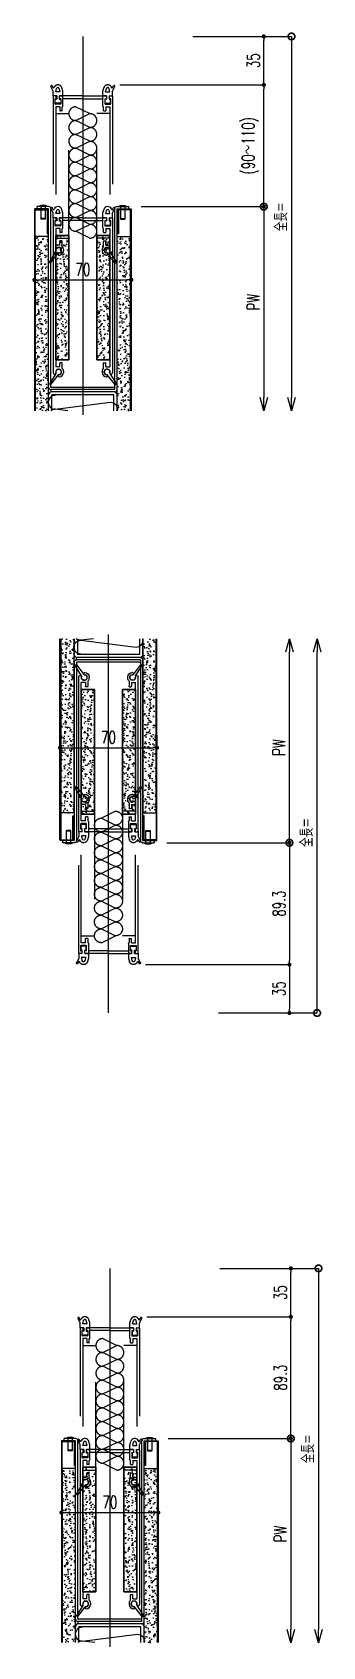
# Model space of a CAD drawing. Extents: x 21 to 47673, y 9 to 26406.
# Drawn here: x 6306 to 6516, y 19765 to 20931 of the extents above; entities that cross this region are included whole.
import ezdxf

# ---------------------------------------------------------------- set-up
doc = ezdxf.new("R2010")
doc.units = 0
doc.header["$LTSCALE"] = 10
doc.header["$PDMODE"] = 35
doc.header["$PDSIZE"] = 5
doc.linetypes.add('HIDDEN', pattern=[9.525, 6.35, -3.175])
for name, color, linetype in [('_P15_製品寸法', 9, 'Continuous'), ('_基準', 1, 'Continuous'), ('_製品', 4, 'Continuous'), ('_製品寸法', 9, 'Continuous'), ('_製品点線', 6, 'Continuous')]:
    doc.layers.add(name, color=color, linetype=linetype)
doc.styles.add('OKAMURA', font='simplex8.shx', dxfattribs={"width": 0.7, "bigfont": 'BIGFONT.shx'})
doc.dimstyles.new('OKAMURA-003', dxfattribs={"dimscale": 3, "dimtxt": 3, "dimasz": 1, "dimexe": 0, "dimexo": 3, "dimgap": 1, "dimtad": 1, "dimdec": 3, "dimdsep": 46, "dimtxsty": 'OKAMURA', "dimblk1": 'DOT', "dimblk2": 'DOT', "dimsah": 1, "dimcen": 0, "dimclrd": 9, "dimclre": 9, "dimclrt": 3, "dimadec": 0, "dimazin": 0, "dimtfac": 1, "dimtdec": 3, "dimtix": 1, "dimtmove": 2, "dimatfit": 3, "dimldrblk": 'NONE', "dimfxl": 0, "dimtolj": 1, "dimarcsym": 0})
pattern_1 = [(37.5, (-3467.863, 4866.6654), (-0.160003, 4.8941324), [0, -3.8608, 0, -4.318, 0, -4.1275]), (7.5, (-3467.863, 4866.6654), (4.495233, 7.168251), [0, -2.0828, 0, -3.4798, 0, -1.3335]), (327.5, (-3470.987, 4866.6654), (7.9099237, 0.0143718), [0, -1.27, 0, -4.572, 0, -5.969]), (317.5, (-3470.987, 4866.6654), (7.6355645, 2.229293), [0, -0.635, 0, -2.9972, 0, -3.429])]

# ---------------------------------------------------------------- blocks, each defined once
blk = doc.blocks.new('_DOT')
at = {"color": 0, "linetype": 'ByBlock'}
blk.add_line((-0.5, 0), (-1, 0), dxfattribs=at)
at = {"color": 0, "linetype": 'ByBlock', "const_width": 0.5}
blk.add_lwpolyline([(-0.25, 0, 1), (0.25, 0, 1)], format="xyb", close=True, dxfattribs=at)
blk = doc.blocks.new('*D928')
at = {"layer": '_製品寸法', "color": 9, "lineweight": -2, "transparency": 16777216}
for p, q in [((-35, -166.9), (-35, -175.9)), ((35, -166.9), (35, -175.9)), ((-32, -175.9), (32, -175.9))]:
    blk.add_line(p, q, dxfattribs=at)
at = {"layer": 'Defpoints', "color": 0, "transparency": 16777216}
for p in [(-35, -175.9), (35, -175.9), (35, -175.9)]:
    blk.add_point(p, dxfattribs=at)
at = {"layer": '_製品寸法', "color": 9, "lineweight": -2, "transparency": 16777216, "xscale": 3, "yscale": 3, "zscale": 3, "rotation": 180}
blk.add_blockref('_DOT', (-35, -175.9), dxfattribs=at)
at = {"layer": '_製品寸法', "color": 9, "lineweight": -2, "transparency": 16777216, "xscale": 3, "yscale": 3, "zscale": 3}
blk.add_blockref('_DOT', (35, -175.9), dxfattribs=at)
at = {"layer": '_製品寸法', "color": 3, "transparency": 16777216, "insert": (0, -168.4), "char_height": 9, "attachment_point": 5, "style": 'OKAMURA'}
blk.add_mtext('\\A1;70', dxfattribs=at)
blk = doc.blocks.new('_None')
blk = doc.blocks.new('A$C0FEE6D3D')
at = {"layer": '_製品'}
for p, q in [((0.2, 47), (6.9, 41.9)), ((8, 43.5), (0.9, 48)), ((124.1, 45.6), (127.4, 47.1)), ((5.6, 41.3), (5.6, 41.1)), ((7.1, 41.1), (7.1, 41.3)), ((120.3, 45.6), (8.6, 45.6)), ((9.6, 43.6), (8.6, 43.6)), ((8.6, 39.6), (9.6, 39.6)), ((9.6, 38.1), (8.6, 38.1)), ((11.1, 42.1), (11.1, 41.1)), ((11.1, 42.1), (11.1, 41.1)), ((11.8, 39), (15.5, 39)), ((112.8, 43.7), (12.8, 43.7)), ((12.8, 40.7), (12.8, 43.7)), ((12.8, 40.7), (15.5, 40.7)), ((15.8, 39.3), (15.8, 40.4)), ((109.8, 39.3), (109.8, 40.4)), ((112.8, 40.7), (110.1, 40.7)), ((110.1, 39), (112.8, 39)), ((112.8, 40.7), (112.8, 43.7)), ((112.8, 38.9), (112.8, 39)), ((113.1, 38.6), (120.6, 38.6)), ((114.7, 40.3), (114.7, 43.9)), ((115, 44.2), (118.6, 44.2)), ((118.6, 40), (115, 40)), ((115.3, 40.1), (115.3, 44.1)), ((115.3, 44.1), (118.3, 44.1)), ((118.3, 40.1), (115.3, 40.1)), ((118.3, 43), (118.3, 44.1)), ((120.6, 43), (118.3, 43)), ((120.6, 41.1), (118.3, 41.1)), ((118.3, 41.1), (118.3, 40.1)), ((120.6, 41.1), (118.3, 41.1)), ((118.6, 44.2), (118.6, 43.3)), ((118.6, 43.3), (120.3, 43.3)), ((120.3, 41.1), (118.6, 41.1)), ((118.6, 40), (118.6, 41.1)), ((118.6, 24.1), (118.6, 38.6)), ((120.6, 45.6), (124.1, 45.6)), ((120.6, 43), (120.6, 45.6)), ((120.6, 43.6), (120.6, 45.3)), ((120.6, 41.1), (120.6, 38.6)), ((120.6, 24.4), (120.6, 40.8)), ((120.6, 38.6), (124.1, 38.6)), ((123.6, 40.5), (123.6, 43.6)), ((123.6, 43.6), (125.9, 43)), ((123.6, 40.5), (125.9, 41.1)), ((124.1, 38.6), (126.4, 39.2)), ((126.1, 45.2), (127.9, 46.2)), ((126.1, 45.2), (127, 44.7)), ((118.6, 24.1), (118.6, 9.6)), ((120.6, 24.4), (120.3, 24.1)), ((120.6, 23.8), (120.3, 24.1)), ((120.6, 23.8), (120.6, 7.4)), ((0.2, 1.1), (6.9, 6.2)), ((8, 4.6), (0.9, 0.1)), ((5.6, 6.8), (5.6, 7.1)), ((7.1, 7.1), (7.1, 6.8)), ((9.6, 10.1), (8.6, 10.1)), ((8.6, 8.6), (9.6, 8.6)), ((9.6, 4.6), (8.6, 4.6)), ((120.3, 2.6), (8.6, 2.6)), ((11.1, 6.1), (11.1, 7.1)), ((11.1, 6.1), (11.1, 7.1)), ((11.8, 9.2), (15.5, 9.2)), ((12.8, 7.5), (12.8, 4.5)), ((12.8, 7.5), (15.5, 7.5)), ((112.8, 4.5), (12.8, 4.5)), ((15.8, 8.9), (15.8, 7.8)), ((109.8, 8.9), (109.8, 7.8)), ((110.1, 9.2), (112.8, 9.2)), ((112.8, 7.5), (110.1, 7.5)), ((112.8, 9.3), (112.8, 9.2)), ((112.8, 7.5), (112.8, 4.5)), ((113.1, 9.6), (120.6, 9.6)), ((114.7, 7.9), (114.7, 4.3)), ((118.6, 8.2), (115, 8.2)), ((115, 4), (118.6, 4)), ((115.3, 8.1), (115.3, 4.1)), ((118.3, 8.1), (115.3, 8.1)), ((115.3, 4.1), (118.3, 4.1)), ((118.3, 7), (118.3, 8.1)), ((120.6, 7), (118.3, 7)), ((120.6, 7), (118.3, 7)), ((118.3, 5.1), (118.3, 4.1)), ((120.6, 5.1), (118.3, 5.1)), ((118.6, 8.2), (118.6, 7.1)), ((120.3, 7.1), (118.6, 7.1)), ((118.6, 4.9), (120.3, 4.9)), ((118.6, 4), (118.6, 4.9)), ((120.6, 7), (120.6, 9.6)), ((120.6, 9.6), (124.1, 9.6)), ((120.6, 5.1), (120.6, 2.6)), ((120.6, 4.6), (120.6, 2.9)), ((120.6, 2.6), (124.1, 2.6)), ((123.6, 7.6), (123.6, 4.5)), ((123.6, 7.6), (125.9, 7)), ((123.6, 4.5), (125.9, 5.1)), ((124.1, 9.6), (126.4, 9)), ((124.1, 2.6), (127.4, 1)), ((126.1, 2.9), (127, 3.4)), ((126.1, 2.9), (127.9, 1.9))]:
    blk.add_line(p, q, dxfattribs=at)
for centre, radius, start, end in [((0.6, 47.5), 0.6, 55.0004, 235.0004), ((127.6, 46.6), 0.5, 300.0024, 114.6708), ((6.4, 41.3), 0.75, 0, 180), ((8.6, 41.1), 3, 180, 270), ((6.6, 41.5), 0.5, 1.6298, 53.193), ((9.1, 41.6), 2, 181.6299, 108.3712), ((8.6, 41.1), 1.5, 180, 270), ((8.6, 44.6), 1, 90, 270), ((8.3, 43.9), 0.5, 236.81, 288.3721), ((9.6, 42.1), 1.5, 0, 90), ((9.6, 41.1), 1.5, 270, 0), ((9.6, 41.1), 3, 270, 315.5729), ((15.5, 40.4), 0.3, 0.0001, 90.0001), ((15.5, 39.3), 0.3, 270.0001, 0.0001), ((110.1, 40.4), 0.3, 90.0001, 180.0001), ((110.1, 39.3), 0.3, 180.0001, 270.0001), ((113.1, 38.9), 0.3, 180.0001, 270.0001), ((115, 43.9), 0.3, 90.0001, 180.0001), ((115, 40.3), 0.3, 180.0001, 270.0001), ((120.3, 45.3), 0.3, 0.0001, 90), ((120.3, 43.6), 0.3, 270.0001, 0.0001), ((120.3, 40.8), 0.3, 0.0001, 90.0001), ((125.6, 42.1), 1, 284.8177, 74.935), ((125.6, 42.1), 3, 284.8177, 62.9082), ((0.6, 0.6), 0.6, 124.9997, 304.9997), ((8.6, 7.1), 3, 90, 180), ((6.4, 6.8), 0.75, 180, 0), ((6.6, 6.6), 0.5, 306.807, 358.3703), ((9.1, 6.6), 2, 251.6288, 178.3702), ((8.6, 7.1), 1.5, 90, 180), ((8.6, 3.6), 1, 90, 270), ((8.3, 4.2), 0.5, 71.628, 123.1901), ((9.6, 7.1), 3, 44.4283, 90), ((9.6, 7.1), 1.5, 0, 90), ((9.6, 6.1), 1.5, 270, 0), ((15.5, 8.9), 0.3, 0, 90), ((15.5, 7.8), 0.3, 270, 0), ((110.1, 8.9), 0.3, 90, 180), ((110.1, 7.8), 0.3, 180, 270), ((113.1, 9.3), 0.3, 90, 180), ((115, 7.9), 0.3, 90, 180), ((115, 4.3), 0.3, 180, 270), ((120.3, 7.4), 0.3, 270, 0), ((120.3, 4.6), 0.3, 0, 90), ((120.3, 2.9), 0.3, 270, 0), ((125.6, 6.1), 1, 285.065, 75.1824), ((125.6, 6.1), 3, 297.0919, 75.1824), ((127.6, 1.5), 0.5, 245.3292, 59.9977)]:
    blk.add_arc(centre, radius, start, end, dxfattribs=at)
blk = doc.blocks.new('A$C096F286E')
at = {"layer": '_製品'}
for p, q in [((6.2, 9), (0, 9)), ((1.5, 9), (1.5, 0)), ((4.7, 0.5), (1.5, 0.5)), ((4.7, 0), (1.5, 0)), ((4.7, 9), (4.7, 0))]:
    blk.add_line(p, q, dxfattribs=at)
blk.add_arc((3.1, 4.7), 5.31, 54.2426, 125.7574, dxfattribs=at)
blk = doc.blocks.new('A$C12E2355C')
at = {"layer": '_製品'}
h = blk.add_hatch(dxfattribs=at)
h.set_pattern_fill('AR-SAND', color=256, scale=0.1, style=0)
h.set_pattern_definition(pattern_1)
edge = h.paths.add_edge_path()
edge.add_line((-147.5, 24.9), (-21.6, 24.9))
edge.add_line((-21.6, 24.9), (-21.6, 34.4))
edge.add_line((-21.6, 34.4), (-147.5, 34.4))
h = blk.add_hatch(dxfattribs=at)
h.set_pattern_fill('AR-SAND', color=256, scale=0.1, style=0)
h.set_pattern_definition([(37.5, (-857.1593, -1106.242), (-0.160003, 4.894132), [0, -3.8608, 0, -4.318, 0, -4.1275]), (7.5, (-857.1593, -1106.242), (4.495233, 7.16825), [0, -2.0828, 0, -3.4798, 0, -1.3335]), (327.5, (-860.2835, -1106.242), (7.909924, 0.014372), [0, -1.27, 0, -4.572, 0, -5.969]), (317.5, (-860.2835, -1106.242), (7.635565, 2.229293), [0, -0.635, 0, -2.9972, 0, -3.429])])
h.paths.add_polyline_path([(-110.8, 10.1), (-20.8, 10.1), (-20.8, 19.6), (-110.8, 19.6)])
h = blk.add_hatch(dxfattribs=at)
h.set_pattern_fill('AR-SAND', color=256, scale=0.1, style=0)
h.set_pattern_definition([(37.5, (-9028.622, 4696.829), (-0.1600031, 4.8941324), [0, -3.8608, 0, -4.318, 0, -4.1275]), (7.5, (-9028.622, 4696.829), (4.495233, 7.168251), [0, -2.0828, 0, -3.4798, 0, -1.3335]), (327.5, (-9031.746, 4696.829), (7.9099237, 0.0143718), [0, -1.27, 0, -4.572, 0, -5.969]), (317.5, (-9031.746, 4696.829), (7.6355645, 2.2292932), [0, -0.635, 0, -2.9972, 0, -3.429])])
h.paths.add_polyline_path([(-110.8, -10.1), (-20.8, -10.1), (-20.8, -19.6), (-110.8, -19.6)])
h = blk.add_hatch(dxfattribs=at)
h.set_pattern_fill('AR-SAND', color=256, scale=0.1, style=0)
h.set_pattern_definition(pattern_1)
edge = h.paths.add_edge_path()
edge.add_line((-147.5, -24.9), (-21.6, -24.9))
edge.add_line((-21.6, -24.9), (-21.6, -34.4))
edge.add_line((-21.6, -34.4), (-147.5, -34.4))
for p, q in [((-147.5, 24.7), (-136.1, 24.7)), ((-130.6, 24.7), (-1.6, 24.7)), ((-1.6, 33.1), (0, 33.1)), ((-1.6, 24.7), (-1.6, 33.1)), ((0, 24.7), (0, 33.1)), ((-147.5, 22.4), (-136.1, 22.4)), ((-136.1, -22.4), (-136.1, 22.4)), ((-133.8, -23.1), (-133.8, 23.1)), ((-132.2, 23.1), (-133.8, 23.1)), ((-133.8, -22.4), (-133.8, 22.4)), ((-132.2, -23.1), (-132.2, 23.1)), ((-130.6, -23.1), (-130.6, 23.1)), ((-130.6, 23.1), (-1.6, 23.1)), ((-147.5, -22.4), (-136.1, -22.4)), ((-132.2, -23.1), (-1.6, -23.1)), ((-147.5, -24.7), (-136.1, -24.7)), ((-132.2, -24.7), (-1.6, -24.7)), ((-1.6, -24.7), (-1.6, -33.1)), ((-1.6, -33.1), (0, -33.1)), ((0, -24.7), (0, -33.1))]:
    blk.add_line(p, q, dxfattribs=at)
for points in [[(-147.5, 34.4), (-2.2, 34.4), (-2.2, 25.8), (-19.6, 25.8), (-19.6, 25.2), (-2.2, 25.2, 0.414214), (-1.6, 25.8), (-1.6, 34.4, 0.414214), (-2.2, 35), (-147.5, 35)], [(-136.4, 20), (-136.4, 20, 0.414214), (-141.4, 25), (-141.4, 25, 0.414214), (-146.4, 20), (-146.4, 20), (-141.4, -20), (-141.4, -20, -0.414214), (-146.4, -25), (-146.4, -25, -0.057288), (-147.5, -24.9, -0.057288)], [(-146.4, 20), (-146.4, 20, 0.173483), (-147.5, 23.2, 0.173483)], [(-147.5, -34.4), (-2.2, -34.4), (-2.2, -25.8), (-19.6, -25.8), (-19.6, -25.2), (-2.2, -25.2, -0.414214), (-1.6, -25.8), (-1.6, -34.4, -0.414214), (-2.2, -35), (-147.5, -35)]]:
    blk.add_lwpolyline(points, format="xyb", dxfattribs=at)
for points in [[(-147.5, 24.9), (-21.6, 24.9), (-21.6, 34.4), (-147.5, 34.4)], [(-147.5, 10.9), (-146.4, 20)], [(-147.5, -24.9), (-21.6, -24.9), (-21.6, -34.4), (-147.5, -34.4)]]:
    blk.add_lwpolyline(points, dxfattribs=at)
for points in [[(-110.8, 10.1), (-20.8, 10.1), (-20.8, 19.6), (-110.8, 19.6)], [(-20.8, 10.1), (-110.8, 10.1), (-110.8, 19.6), (-20.8, 19.6)], [(-110.8, -10.1), (-20.8, -10.1), (-20.8, -19.6), (-110.8, -19.6)], [(-20.8, -10.1), (-110.8, -10.1), (-110.8, -19.6), (-20.8, -19.6)]]:
    blk.add_lwpolyline(points, close=True, dxfattribs=at)
for centre, radius, start, end in [((-136.1, 22.4), 2.3, 0, 90), ((-130.6, 23.1), 1.6, 90, 180), ((-1.6, 24.7), 1.6, 270, 0), ((-136.1, -22.4), 2.3, 270, 0), ((-132.2, -23.1), 1.6, 180, 270), ((-1.6, -24.7), 1.6, 0, 90)]:
    blk.add_arc(centre, radius, start, end, dxfattribs=at)
blk.add_blockref('A$C0FEE6D3D', (-128.6, -24.1), dxfattribs=at)
at = {"layer": '_製品', "rotation": 270}
blk.add_blockref('A$C096F286E', (-9, 31.8), dxfattribs=at)
at = {"layer": '_製品', "xscale": -1, "rotation": 270}
blk.add_blockref('A$C096F286E', (-9, -31.8), dxfattribs=at)
blk = doc.blocks.new('_DotSmall')
at = {"color": 0, "const_width": 0.5}
blk.add_lwpolyline([(-0.0625, 0, 1), (0.0625, 0, 1)], format="xyb", close=True, dxfattribs=at)
blk = doc.blocks.new('_Open30')
at = {"color": 0, "linetype": 'ByBlock', "lineweight": -2}
for p, q in [((-1, 0.27), (0, 0)), ((0, 0), (-1, -0.27)), ((0, 0), (-1, 0))]:
    blk.add_line(p, q, dxfattribs=at)
blk = doc.blocks.new('*D929')
at = {"layer": '_製品寸法', "color": 9, "lineweight": -2, "transparency": 16777216}
for p, q in [((42.1, -123), (130.7, -123)), ((130.7, -123), (130.7, -260.9))]:
    blk.add_line(p, q, dxfattribs=at)
at = {"layer": 'Defpoints', "color": 0, "transparency": 16777216}
for p in [(33.1, -123), (35, -270.5), (130.7, -270.5)]:
    blk.add_point(p, dxfattribs=at)
at = {"layer": '_製品寸法', "color": 9, "lineweight": -2, "transparency": 16777216, "xscale": 9.600000000000001, "yscale": 9.600000000000001, "zscale": 9.600000000000001}
for name, p, rotation in [('_DotSmall', (130.7, -123), 90), ('_Open30', (130.7, -270.5), 270)]:
    blk.add_blockref(name, p, dxfattribs=dict(at, rotation=rotation))
at = {"layer": '_製品寸法', "color": 3, "transparency": 16777216, "insert": (123.2, -191.9), "char_height": 9, "attachment_point": 5, "rotation": 90, "style": 'OKAMURA'}
blk.add_mtext('\\A1;PW', dxfattribs=at)
blk = doc.blocks.new('*D930')
at = {"layer": '_製品寸法', "color": 9, "lineweight": -2, "transparency": 16777216}
for p, q in [((26.7, -35), (130.7, -35)), ((130.7, -120), (130.7, -38)), ((42.1, -123), (130.7, -123))]:
    blk.add_line(p, q, dxfattribs=at)
at = {"layer": 'Defpoints', "color": 0, "transparency": 16777216}
for p in [(17.7, -35), (130.7, -35), (33.1, -123)]:
    blk.add_point(p, dxfattribs=at)
at = {"layer": '_製品寸法', "color": 9, "lineweight": -2, "transparency": 16777216, "xscale": 3, "yscale": 3, "zscale": 3}
for p, rotation in [((130.7, -35), 90), ((130.7, -123), 270)]:
    blk.add_blockref('_DOT', p, dxfattribs=dict(at, rotation=rotation))
at = {"layer": '_製品寸法', "color": 3, "transparency": 16777216, "insert": (120.9, -79), "char_height": 9, "attachment_point": 5, "rotation": 90, "style": 'OKAMURA'}
blk.add_mtext('\\A1;(90～110)', dxfattribs=at)
blk = doc.blocks.new('P15BASE00S_TV')
at = {"layer": '_製品点線', "linetype": 'HIDDEN'}
for p, q in [((-32.6, 19.5), (-39.7, 24)), ((-40.4, 23), (-33.7, 17.8)), ((-35, 17.2), (-35, 17)), ((-33.5, 17), (-33.5, 17.2)), ((79.7, 21.5), (-32, 21.5)), ((-31, 19.5), (-32, 19.5)), ((-32, 15.5), (-31, 15.5)), ((-31, 14), (-32, 14)), ((-29.5, 18), (-29.5, 17)), ((-29.5, 18), (-29.5, 17)), ((-28.9, 14.9), (-25.1, 14.9)), ((72.2, 19.6), (-27.8, 19.6)), ((-27.8, 16.6), (-27.8, 19.6)), ((-27.8, 16.6), (-25.1, 16.6)), ((-24.8, 15.2), (-24.8, 16.3)), ((-22.8, 19.6), (-22.8, 10.1)), ((67.2, 19.6), (67.2, 10.1)), ((69.2, 15.2), (69.2, 16.3)), ((72.2, 16.6), (69.5, 16.6)), ((69.5, 14.9), (72.2, 14.9)), ((72.2, 16.6), (72.2, 19.6)), ((72.2, 14.8), (72.2, 14.9)), ((72.5, 14.5), (80, 14.5)), ((74.1, 16.2), (74.1, 19.8)), ((74.4, 20.1), (78, 20.1)), ((78, 15.9), (74.4, 15.9)), ((74.7, 16), (74.7, 20)), ((74.7, 20), (77.7, 20)), ((77.7, 16), (74.7, 16)), ((77.7, 18.9), (77.7, 20)), ((80, 18.9), (77.7, 18.9)), ((80, 17), (77.7, 17)), ((77.7, 17), (77.7, 16)), ((80, 17), (77.7, 17)), ((78, 20.1), (78, 19.2)), ((78, 19.2), (79.7, 19.2)), ((79.7, 17), (78, 17)), ((78, 15.9), (78, 17)), ((78, 0), (78, 14.5)), ((80, 21.5), (83.5, 21.5)), ((80, 18.9), (80, 21.5)), ((80, 19.5), (80, 21.2)), ((80, 17), (80, 14.5)), ((80, 0.3), (80, 16.7)), ((80, 14.5), (83.5, 14.5)), ((83, 16.4), (83, 19.6)), ((83, 19.6), (85.3, 19)), ((83, 16.4), (85.3, 17)), ((83.5, 21.5), (86.8, 23)), ((83.5, 14.5), (85.8, 15.1)), ((85.5, 21.1), (87.2, 22.1)), ((85.5, 21.1), (86.4, 20.7)), ((-22.8, 10.1), (67.2, 10.1)), ((72.2, 5.1), (67.2, -5.1)), ((80, 0.3), (79.7, 0)), ((-22.8, -10.1), (67.2, -10.1)), ((-22.8, -19.6), (-22.8, -10.1)), ((67.2, -19.6), (67.2, -10.1)), ((78, 0), (78, -14.5)), ((80, -0.3), (79.7, 0)), ((80, -0.3), (80, -16.7)), ((-40.4, -23), (-33.7, -17.8)), ((-32.6, -19.5), (-39.7, -24)), ((-35, -17.3), (-35, -17)), ((-33.5, -17), (-33.5, -17.3)), ((-31, -14), (-32, -14)), ((-32, -15.5), (-31, -15.5)), ((-31, -19.5), (-32, -19.5)), ((79.7, -21.5), (-32, -21.5)), ((-29.5, -18), (-29.5, -17)), ((-29.5, -18), (-29.5, -17)), ((-28.9, -14.9), (-25.1, -14.9)), ((-27.8, -16.6), (-27.8, -19.6)), ((-27.8, -16.6), (-25.1, -16.6)), ((72.2, -19.6), (-27.8, -19.6)), ((-24.8, -15.2), (-24.8, -16.3)), ((69.2, -15.2), (69.2, -16.3)), ((69.5, -14.9), (72.2, -14.9)), ((72.2, -16.6), (69.5, -16.6)), ((72.2, -14.8), (72.2, -14.9)), ((72.2, -16.6), (72.2, -19.6)), ((72.5, -14.5), (80, -14.5)), ((74.1, -16.2), (74.1, -19.8)), ((78, -15.9), (74.4, -15.9)), ((74.4, -20.1), (78, -20.1)), ((74.7, -16), (74.7, -20)), ((77.7, -16), (74.7, -16)), ((74.7, -20), (77.7, -20)), ((77.7, -17), (77.7, -16)), ((80, -17), (77.7, -17)), ((80, -17), (77.7, -17)), ((77.7, -18.9), (77.7, -20)), ((80, -18.9), (77.7, -18.9)), ((78, -15.9), (78, -17)), ((79.7, -17), (78, -17)), ((78, -19.2), (79.7, -19.2)), ((78, -20.1), (78, -19.2)), ((80, -17), (80, -14.5)), ((80, -14.5), (83.5, -14.5)), ((80, -18.9), (80, -21.5)), ((80, -19.5), (80, -21.2)), ((80, -21.5), (83.5, -21.5)), ((83, -16.4), (83, -19.6)), ((83, -16.4), (85.3, -17)), ((83, -19.6), (85.3, -19)), ((83.5, -14.5), (85.8, -15.1)), ((83.5, -21.5), (86.8, -23)), ((85.5, -21.1), (86.4, -20.7)), ((85.5, -21.1), (87.2, -22.1))]:
    blk.add_line(p, q, dxfattribs=at)
for points in [[(-7.8, 5.1), (-7.8, 5.1, 0.414214), (-12.8, 10.1), (-12.8, 10.1, 0.414214), (-17.8, 5.1), (-17.8, 5.1), (-12.8, -5.1), (-12.8, -5.1, -0.414214), (-17.8, -10.1), (-17.8, -10.1, -0.414214), (-22.8, -5.1), (-22.8, -5.1), (-17.8, 5.1)], [(2.2, 5.1), (2.2, 5.1, 0.414214), (-2.8, 10.1), (-2.8, 10.1, 0.414214), (-7.8, 5.1), (-7.8, 5.1), (-2.8, -5.1), (-2.8, -5.1, -0.414214), (-7.8, -10.1), (-7.8, -10.1, -0.414214), (-12.8, -5.1), (-12.8, -5.1), (-7.8, 5.1)], [(12.2, 5.1), (12.2, 5.1, 0.414214), (7.2, 10.1), (7.2, 10.1, 0.414214), (2.2, 5.1), (2.2, 5.1), (7.2, -5.1), (7.2, -5.1, -0.414214), (2.2, -10.1), (2.2, -10.1, -0.414214), (-2.8, -5.1), (-2.8, -5.1), (2.2, 5.1)], [(22.2, 5.1), (22.2, 5.1, 0.414214), (17.2, 10.1), (17.2, 10.1, 0.414214), (12.2, 5.1), (12.2, 5.1), (17.2, -5.1), (17.2, -5.1, -0.414214), (12.2, -10.1), (12.2, -10.1, -0.414214), (7.2, -5.1), (7.2, -5.1), (12.2, 5.1)], [(32.2, 5.1), (32.2, 5.1, 0.414214), (27.2, 10.1), (27.2, 10.1, 0.414214), (22.2, 5.1), (22.2, 5.1), (27.2, -5.1), (27.2, -5.1, -0.414214), (22.2, -10.1), (22.2, -10.1, -0.414214), (17.2, -5.1), (17.2, -5.1), (22.2, 5.1)], [(42.2, 5.1), (42.2, 5.1, 0.414214), (37.2, 10.1), (37.2, 10.1, 0.414214), (32.2, 5.1), (32.2, 5.1), (37.2, -5.1), (37.2, -5.1, -0.414214), (32.2, -10.1), (32.2, -10.1, -0.414214), (27.2, -5.1), (27.2, -5.1), (32.2, 5.1)], [(52.2, 5.1), (52.2, 5.1, 0.414214), (47.2, 10.1), (47.2, 10.1, 0.414214), (42.2, 5.1), (42.2, 5.1), (47.2, -5.1), (47.2, -5.1, -0.414214), (42.2, -10.1), (42.2, -10.1, -0.414214), (37.2, -5.1), (37.2, -5.1), (42.2, 5.1)], [(62.2, 5.1), (62.2, 5.1, 0.414214), (57.2, 10.1), (57.2, 10.1, 0.414214), (52.2, 5.1), (52.2, 5.1), (57.2, -5.1), (57.2, -5.1, -0.414214), (52.2, -10.1), (52.2, -10.1, -0.414214), (47.2, -5.1), (47.2, -5.1), (52.2, 5.1)], [(72.2, 5.1), (72.2, 5.1, 0.414214), (67.2, 10.1), (67.2, 10.1, 0.414214), (62.2, 5.1), (62.2, 5.1), (67.2, -5.1), (67.2, -5.1, -0.414214), (62.2, -10.1), (62.2, -10.1, -0.414214), (57.2, -5.1), (57.2, -5.1), (62.2, 5.1)]]:
    blk.add_lwpolyline(points, format="xyb", dxfattribs=at)
for centre, radius, start, end in [((-40, 23.5), 0.6, 55.0004, 235.0004), ((-34.3, 17.2), 0.75, 0, 180), ((-32, 17), 3, 180, 270), ((-34, 17.4), 0.5, 1.6298, 53.193), ((-31.5, 17.5), 2, 181.6299, 108.3712), ((-32, 17), 1.5, 180, 270), ((-32, 20.5), 1, 90, 270), ((-32.3, 19.9), 0.5, 236.81, 288.3721), ((-31, 18), 1.5, 0, 90), ((-31, 17), 1.5, 270, 0), ((-31, 17), 3, 270, 315.5729), ((-25.1, 16.3), 0.3, 0.0001, 90.0001), ((-25.1, 15.2), 0.3, 270.0001, 0.0001), ((69.5, 16.3), 0.3, 90.0001, 180.0001), ((69.5, 15.2), 0.3, 180.0001, 270.0001), ((72.5, 14.8), 0.3, 180.0001, 270.0001), ((74.4, 19.8), 0.3, 90.0001, 180.0001), ((74.4, 16.2), 0.3, 180.0001, 270.0001), ((79.7, 21.2), 0.3, 0.0001, 90), ((79.7, 19.5), 0.3, 270.0001, 0.0001), ((79.7, 16.7), 0.3, 0.0001, 90.0001), ((85, 18), 1, 284.8177, 74.935), ((85, 18), 3, 284.8177, 62.9082), ((87, 22.6), 0.5, 300.0024, 114.6708), ((-40, -23.5), 0.6, 124.9997, 304.9997), ((-32, -17), 3, 90, 180), ((-34.3, -17.3), 0.75, 180, 0), ((-34, -17.4), 0.5, 306.807, 358.3703), ((-31.5, -17.5), 2, 251.6288, 178.3702), ((-32, -17), 1.5, 90, 180), ((-32, -20.5), 1, 90, 270), ((-32.3, -19.9), 0.5, 71.628, 123.1901), ((-31, -17), 3, 44.4283, 90), ((-31, -17), 1.5, 0, 90), ((-31, -18), 1.5, 270, 0), ((-25.1, -15.2), 0.3, 0, 90), ((-25.1, -16.3), 0.3, 270, 0), ((69.5, -15.2), 0.3, 90, 180), ((69.5, -16.3), 0.3, 180, 270), ((72.5, -14.8), 0.3, 90, 180), ((74.4, -16.2), 0.3, 90, 180), ((74.4, -19.8), 0.3, 180, 270), ((79.7, -16.7), 0.3, 270, 0), ((79.7, -19.5), 0.3, 0, 90), ((79.7, -21.2), 0.3, 270, 0), ((85, -18), 1, 285.065, 75.1824), ((85, -18), 3, 297.0919, 75.1824), ((87, -22.6), 0.5, 245.3292, 59.9977)]:
    blk.add_arc(centre, radius, start, end, dxfattribs=at)
blk = doc.blocks.new('*D931')
at = {"layer": '_P15_製品寸法', "color": 9, "lineweight": -2, "transparency": 16777216}
for p, q in [((79.5, 0), (130.7, 0)), ((130.7, -32), (130.7, -3)), ((26.7, -35), (130.7, -35))]:
    blk.add_line(p, q, dxfattribs=at)
at = {"layer": 'Defpoints', "color": 0, "transparency": 16777216}
for p in [(70.5, 0), (130.7, 0), (17.7, -35)]:
    blk.add_point(p, dxfattribs=at)
at = {"layer": '_P15_製品寸法', "color": 9, "lineweight": -2, "transparency": 16777216, "xscale": 3, "yscale": 3, "zscale": 3}
for p, rotation in [((130.7, 0), 90), ((130.7, -35), 270)]:
    blk.add_blockref('_DOT', p, dxfattribs=dict(at, rotation=rotation))
at = {"layer": '_P15_製品寸法', "color": 3, "transparency": 16777216, "insert": (123.2, -17.5), "char_height": 9, "attachment_point": 5, "rotation": 90, "style": 'OKAMURA'}
blk.add_mtext('\\A1;35', dxfattribs=at)
blk = doc.blocks.new('*D932')
at = {"layer": '_製品寸法', "color": 9, "lineweight": -2, "transparency": 16777216}
for p, q in [((79.5, 0), (150.7, 0)), ((150.7, 0), (150.7, -260.9))]:
    blk.add_line(p, q, dxfattribs=at)
at = {"layer": 'Defpoints', "color": 0, "transparency": 16777216}
for p in [(70.5, 0), (35, -270.5), (150.7, -270.5)]:
    blk.add_point(p, dxfattribs=at)
at = {"layer": '_製品寸法', "color": 9, "lineweight": -2, "transparency": 16777216, "xscale": 9.600000000000001, "yscale": 9.600000000000001, "zscale": 9.600000000000001}
for name, p, rotation in [('_DotSmall', (150.7, 0), 90), ('_Open30', (150.7, -270.5), 270)]:
    blk.add_blockref(name, p, dxfattribs=dict(at, rotation=rotation))
at = {"layer": '_製品寸法', "color": 3, "transparency": 16777216, "insert": (143.2, -130.4), "char_height": 9, "attachment_point": 5, "rotation": 90, "style": 'OKAMURA'}
blk.add_mtext('\\A1;全長＝', dxfattribs=at)
blk = doc.blocks.new('*D950')
at = {"layer": '_製品寸法', "color": 9, "lineweight": -2, "transparency": 16777216}
for p, q in [((-35, -167.5), (-35, -176.5)), ((35, -167.5), (35, -176.5)), ((-32, -176.5), (32, -176.5))]:
    blk.add_line(p, q, dxfattribs=at)
at = {"layer": 'Defpoints', "color": 0, "transparency": 16777216}
for p in [(-35, -176.5), (35, -176.5), (35, -176.5)]:
    blk.add_point(p, dxfattribs=at)
at = {"layer": '_製品寸法', "color": 9, "lineweight": -2, "transparency": 16777216, "xscale": 3, "yscale": 3, "zscale": 3, "rotation": 180}
blk.add_blockref('_DOT', (-35, -176.5), dxfattribs=at)
at = {"layer": '_製品寸法', "color": 9, "lineweight": -2, "transparency": 16777216, "xscale": 3, "yscale": 3, "zscale": 3}
blk.add_blockref('_DOT', (35, -176.5), dxfattribs=at)
at = {"layer": '_製品寸法', "color": 3, "transparency": 16777216, "insert": (0, -169), "char_height": 9, "attachment_point": 5, "style": 'OKAMURA'}
blk.add_mtext('\\A1;70', dxfattribs=at)
blk = doc.blocks.new('*D951')
at = {"layer": '_製品寸法', "color": 9, "lineweight": -2, "transparency": 16777216}
for p, q in [((42.1, -123), (130.7, -123)), ((130.7, -123), (130.7, -260.9))]:
    blk.add_line(p, q, dxfattribs=at)
at = {"layer": 'Defpoints', "color": 0, "transparency": 16777216}
for p in [(33.1, -123), (35, -270.5), (130.7, -270.5)]:
    blk.add_point(p, dxfattribs=at)
at = {"layer": '_製品寸法', "color": 9, "lineweight": -2, "transparency": 16777216, "xscale": 9.600000000000001, "yscale": 9.600000000000001, "zscale": 9.600000000000001}
for name, p, rotation in [('_DotSmall', (130.7, -123), 90), ('_Open30', (130.7, -270.5), 270)]:
    blk.add_blockref(name, p, dxfattribs=dict(at, rotation=rotation))
at = {"layer": '_製品寸法', "color": 3, "transparency": 16777216, "insert": (123.2, -191.9), "char_height": 9, "attachment_point": 5, "rotation": 90, "style": 'OKAMURA'}
blk.add_mtext('\\A1;PW', dxfattribs=at)
blk = doc.blocks.new('*D952')
at = {"layer": '_製品寸法', "color": 9, "lineweight": -2, "transparency": 16777216}
for p, q in [((26.7, -35), (130.7, -35)), ((130.7, -120), (130.7, -38)), ((42.1, -123), (130.7, -123))]:
    blk.add_line(p, q, dxfattribs=at)
at = {"layer": 'Defpoints', "color": 0, "transparency": 16777216}
for p in [(17.7, -35), (130.7, -35), (33.1, -123)]:
    blk.add_point(p, dxfattribs=at)
at = {"layer": '_製品寸法', "color": 9, "lineweight": -2, "transparency": 16777216, "xscale": 3, "yscale": 3, "zscale": 3}
for p, rotation in [((130.7, -35), 90), ((130.7, -123), 270)]:
    blk.add_blockref('_DOT', p, dxfattribs=dict(at, rotation=rotation))
at = {"layer": '_製品寸法', "color": 3, "transparency": 16777216, "insert": (123.2, -79), "char_height": 9, "attachment_point": 5, "rotation": 90, "style": 'OKAMURA'}
blk.add_mtext('\\A1;89.3', dxfattribs=at)
blk = doc.blocks.new('*D953')
at = {"layer": '_P15_製品寸法', "color": 9, "lineweight": -2, "transparency": 16777216}
for p, q in [((79.5, 0), (130.7, 0)), ((130.7, -32), (130.7, -3)), ((26.7, -35), (130.7, -35))]:
    blk.add_line(p, q, dxfattribs=at)
at = {"layer": 'Defpoints', "color": 0, "transparency": 16777216}
for p in [(70.5, 0), (130.7, 0), (17.7, -35)]:
    blk.add_point(p, dxfattribs=at)
at = {"layer": '_P15_製品寸法', "color": 9, "lineweight": -2, "transparency": 16777216, "xscale": 3, "yscale": 3, "zscale": 3}
for p, rotation in [((130.7, 0), 90), ((130.7, -35), 270)]:
    blk.add_blockref('_DOT', p, dxfattribs=dict(at, rotation=rotation))
at = {"layer": '_P15_製品寸法', "color": 3, "transparency": 16777216, "insert": (123.2, -17.5), "char_height": 9, "attachment_point": 5, "rotation": 90, "style": 'OKAMURA'}
blk.add_mtext('\\A1;35', dxfattribs=at)
blk = doc.blocks.new('*D954')
at = {"layer": '_製品寸法', "color": 9, "lineweight": -2, "transparency": 16777216}
for p, q in [((79.5, 0), (150.7, 0)), ((150.7, 0), (150.7, -260.9))]:
    blk.add_line(p, q, dxfattribs=at)
at = {"layer": 'Defpoints', "color": 0, "transparency": 16777216}
for p in [(70.5, 0), (35, -270.5), (150.7, -270.5)]:
    blk.add_point(p, dxfattribs=at)
at = {"layer": '_製品寸法', "color": 9, "lineweight": -2, "transparency": 16777216, "xscale": 9.600000000000001, "yscale": 9.600000000000001, "zscale": 9.600000000000001}
for name, p, rotation in [('_DotSmall', (150.7, 0), 90), ('_Open30', (150.7, -270.5), 270)]:
    blk.add_blockref(name, p, dxfattribs=dict(at, rotation=rotation))
at = {"layer": '_製品寸法', "color": 3, "transparency": 16777216, "insert": (143.2, -130.4), "char_height": 9, "attachment_point": 5, "rotation": 90, "style": 'OKAMURA'}
blk.add_mtext('\\A1;全長＝', dxfattribs=at)
blk = doc.blocks.new('*D939')
at = {"layer": '_製品寸法', "color": 9, "lineweight": -2, "transparency": 16777216}
for p, q in [((-35, 200.7), (-35, 191.7)), ((35, 200.7), (35, 191.7)), ((-32, 191.7), (32, 191.7))]:
    blk.add_line(p, q, dxfattribs=at)
at = {"layer": 'Defpoints', "color": 0, "transparency": 16777216}
for p in [(-35, 191.7), (35, 191.7), (35, 191.7)]:
    blk.add_point(p, dxfattribs=at)
at = {"layer": '_製品寸法', "color": 9, "lineweight": -2, "transparency": 16777216, "xscale": 3, "yscale": 3, "zscale": 3, "rotation": 180}
blk.add_blockref('_DOT', (-35, 191.7), dxfattribs=at)
at = {"layer": '_製品寸法', "color": 9, "lineweight": -2, "transparency": 16777216, "xscale": 3, "yscale": 3, "zscale": 3}
blk.add_blockref('_DOT', (35, 191.7), dxfattribs=at)
at = {"layer": '_製品寸法', "color": 3, "transparency": 16777216, "insert": (0, 199.2), "char_height": 9, "attachment_point": 5, "style": 'OKAMURA'}
blk.add_mtext('\\A1;70', dxfattribs=at)
blk = doc.blocks.new('*D940')
at = {"layer": '_製品寸法', "color": 9, "lineweight": -2, "transparency": 16777216}
for p, q in [((130.7, 123), (130.7, 260.9)), ((42.1, 123), (130.7, 123))]:
    blk.add_line(p, q, dxfattribs=at)
at = {"layer": 'Defpoints', "color": 0, "transparency": 16777216}
for p in [(35, 270.5), (130.7, 270.5), (33.1, 123)]:
    blk.add_point(p, dxfattribs=at)
at = {"layer": '_製品寸法', "color": 9, "lineweight": -2, "transparency": 16777216, "xscale": 9.600000000000001, "yscale": 9.600000000000001, "zscale": 9.600000000000001}
for name, p, rotation in [('_Open30', (130.7, 270.5), 90), ('_DotSmall', (130.7, 123), 270)]:
    blk.add_blockref(name, p, dxfattribs=dict(at, rotation=rotation))
at = {"layer": '_製品寸法', "color": 3, "transparency": 16777216, "insert": (123.2, 191.9), "char_height": 9, "attachment_point": 5, "rotation": 90, "style": 'OKAMURA'}
blk.add_mtext('\\A1;PW', dxfattribs=at)
blk = doc.blocks.new('*D941')
at = {"layer": '_製品寸法', "color": 9, "lineweight": -2, "transparency": 16777216}
for p, q in [((42.1, 123), (130.7, 123)), ((130.7, 120), (130.7, 38)), ((26.7, 35), (130.7, 35))]:
    blk.add_line(p, q, dxfattribs=at)
at = {"layer": 'Defpoints', "color": 0, "transparency": 16777216}
for p in [(33.1, 123), (17.7, 35), (130.7, 35)]:
    blk.add_point(p, dxfattribs=at)
at = {"layer": '_製品寸法', "color": 9, "lineweight": -2, "transparency": 16777216, "xscale": 3, "yscale": 3, "zscale": 3}
for p, rotation in [((130.7, 123), 90), ((130.7, 35), 270)]:
    blk.add_blockref('_DOT', p, dxfattribs=dict(at, rotation=rotation))
at = {"layer": '_製品寸法', "color": 3, "transparency": 16777216, "insert": (123.2, 79), "char_height": 9, "attachment_point": 5, "rotation": 90, "style": 'OKAMURA'}
blk.add_mtext('\\A1;89.3', dxfattribs=at)
blk = doc.blocks.new('*D942')
at = {"layer": '_P15_製品寸法', "color": 9, "lineweight": -2, "transparency": 16777216}
for p, q in [((26.7, 35), (130.7, 35)), ((130.7, 32), (130.7, 3)), ((79.5, 0), (130.7, 0))]:
    blk.add_line(p, q, dxfattribs=at)
at = {"layer": 'Defpoints', "color": 0, "transparency": 16777216}
for p in [(17.7, 35), (70.5, 0), (130.7, 0)]:
    blk.add_point(p, dxfattribs=at)
at = {"layer": '_P15_製品寸法', "color": 9, "lineweight": -2, "transparency": 16777216, "xscale": 3, "yscale": 3, "zscale": 3}
for p, rotation in [((130.7, 35), 90), ((130.7, 0), 270)]:
    blk.add_blockref('_DOT', p, dxfattribs=dict(at, rotation=rotation))
at = {"layer": '_P15_製品寸法', "color": 3, "transparency": 16777216, "insert": (123.2, 17.5), "char_height": 9, "attachment_point": 5, "rotation": 90, "style": 'OKAMURA'}
blk.add_mtext('\\A1;35', dxfattribs=at)
blk = doc.blocks.new('*D943')
at = {"layer": '_製品寸法', "color": 9, "lineweight": -2, "transparency": 16777216}
for p, q in [((150.7, 0), (150.7, 260.9)), ((79.5, 0), (150.7, 0))]:
    blk.add_line(p, q, dxfattribs=at)
at = {"layer": 'Defpoints', "color": 0, "transparency": 16777216}
for p in [(35, 270.5), (150.7, 270.5), (70.5, 0)]:
    blk.add_point(p, dxfattribs=at)
at = {"layer": '_製品寸法', "color": 9, "lineweight": -2, "transparency": 16777216, "xscale": 9.600000000000001, "yscale": 9.600000000000001, "zscale": 9.600000000000001}
for name, p, rotation in [('_Open30', (150.7, 270.5), 90), ('_DotSmall', (150.7, 0), 270)]:
    blk.add_blockref(name, p, dxfattribs=dict(at, rotation=rotation))
at = {"layer": '_製品寸法', "color": 3, "transparency": 16777216, "insert": (143.2, 130.4), "char_height": 9, "attachment_point": 5, "rotation": 90, "style": 'OKAMURA'}
blk.add_mtext('\\A1;全長＝', dxfattribs=at)
blk = doc.blocks.new('*U927')
at = {"layer": '_基準'}
blk.add_line((0, 0), (0, -273.4162), dxfattribs=at)
at = {"layer": '_製品', "rotation": 90.00000000000001}
for name in ['P15BASE00S_TV', 'A$C12E2355C']:
    blk.add_blockref(name, (0, -122.9828), dxfattribs=at)
at = {"layer": '_P15_製品寸法'}
dim = blk.add_linear_dim(base=(130.7288, 0), p1=(17.6792, -35), p2=(70.527, 0), angle=90, dimstyle='OKAMURA-003', dxfattribs=at)
dim.commit()
dim.dimension.update_dxf_attribs({"geometry": '*D931', "text_midpoint": (123.2288, -17.5)})
at = {"layer": '_製品寸法'}
for base, p1, angle, text, picture, middle in [((150.7288, -270.4828), (70.527, 0), 90, '全長＝', '*D932', (143.2288, -130.4414)), ((130.7288, -270.4828), (33.0999, -122.9828), 270, 'PW', '*D929', (123.2288, -191.9328))]:
    dim = blk.add_linear_dim(base=base, p1=p1, p2=(35, -270.4828), angle=angle, text=text, dimstyle='OKAMURA-003', override={"dimasz": 3.2, "dimblk1": 'DotSmall', "dimblk2": 'Open30', "dimse2": 1}, dxfattribs=at)
    dim.commit()
    dim.dimension.update_dxf_attribs({"geometry": picture, "text_midpoint": middle})
dim = blk.add_linear_dim(base=(130.7288, -35), p1=(33.0999, -122.9828), p2=(17.6792, -35), angle=90, text='(90～110)', dimstyle='OKAMURA-003', dxfattribs=at)
dim.commit()
dim.dimension.update_dxf_attribs({"geometry": '*D930', "text_midpoint": (120.8717, -78.9914)})
dim = blk.add_linear_dim(base=(35, -175.8591), p1=(-35, -175.8591), p2=(35, -175.8591), angle=180, dimstyle='OKAMURA-003', dxfattribs=at)
dim.commit()
dim.dimension.update_dxf_attribs({"geometry": '*D928', "text_midpoint": (0, -168.3591)})
blk = doc.blocks.new('*U949')
at = {"layer": '_基準'}
blk.add_line((0, 0), (0, -273.4162), dxfattribs=at)
at = {"layer": '_製品', "rotation": 90.00000000000001}
for name in ['P15BASE00S_TV', 'A$C12E2355C']:
    blk.add_blockref(name, (0, -122.9828), dxfattribs=at)
at = {"layer": '_P15_製品寸法'}
dim = blk.add_linear_dim(base=(130.7288, 0), p1=(17.6792, -35), p2=(70.527, 0), angle=90, dimstyle='OKAMURA-003', dxfattribs=at)
dim.commit()
dim.dimension.update_dxf_attribs({"geometry": '*D953', "text_midpoint": (123.2288, -17.5)})
at = {"layer": '_製品寸法'}
for base, p1, angle, text, picture, middle in [((150.7288, -270.4828), (70.527, 0), 90, '全長＝', '*D954', (143.2288, -130.4414)), ((130.7288, -270.4828), (33.0999, -122.9828), 270, 'PW', '*D951', (123.2288, -191.9328))]:
    dim = blk.add_linear_dim(base=base, p1=p1, p2=(35, -270.4828), angle=angle, text=text, dimstyle='OKAMURA-003', override={"dimasz": 3.2, "dimblk1": 'DotSmall', "dimblk2": 'Open30', "dimse2": 1}, dxfattribs=at)
    dim.commit()
    dim.dimension.update_dxf_attribs({"geometry": picture, "text_midpoint": middle})
dim = blk.add_linear_dim(base=(130.7288, -35), p1=(33.0999, -122.9828), p2=(17.6792, -35), angle=90, text='89.3', dimstyle='OKAMURA-003', dxfattribs=at)
dim.commit()
dim.dimension.update_dxf_attribs({"geometry": '*D952', "text_midpoint": (123.2288, -78.9914)})
dim = blk.add_linear_dim(base=(35, -176.5046), p1=(-35, -176.5046), p2=(35, -176.5046), angle=180, dimstyle='OKAMURA-003', dxfattribs=at)
dim.commit()
dim.dimension.update_dxf_attribs({"geometry": '*D950', "text_midpoint": (0, -169.0046)})
blk = doc.blocks.new('*U938')
at = {"layer": '_基準'}
blk.add_line((0, 0), (0, 273.4162), dxfattribs=at)
at = {"layer": '_製品', "xscale": -1, "rotation": 90}
for name in ['A$C12E2355C', 'P15BASE00S_TV']:
    blk.add_blockref(name, (0, 122.9828), dxfattribs=at)
at = {"layer": '_P15_製品寸法'}
dim = blk.add_linear_dim(base=(130.7288, 0), p1=(17.6792, 35), p2=(70.527, 0), angle=270, dimstyle='OKAMURA-003', dxfattribs=at)
dim.commit()
dim.dimension.update_dxf_attribs({"geometry": '*D942', "text_midpoint": (123.2288, 17.5)})
at = {"layer": '_製品寸法'}
for base, p1, text, picture, middle in [((130.7288, 270.4828), (33.0999, 122.9828), 'PW', '*D940', (123.2288, 191.9328)), ((150.7288, 270.4828), (70.527, 0), '全長＝', '*D943', (143.2288, 130.4414))]:
    dim = blk.add_linear_dim(base=base, p1=p1, p2=(35, 270.4828), angle=90, text=text, dimstyle='OKAMURA-003', override={"dimasz": 3.2, "dimblk1": 'DotSmall', "dimblk2": 'Open30', "dimse2": 1}, dxfattribs=at)
    dim.commit()
    dim.dimension.update_dxf_attribs({"geometry": picture, "text_midpoint": middle})
dim = blk.add_linear_dim(base=(35, 191.7055), p1=(-35, 191.7055), p2=(35, 191.7055), angle=180, dimstyle='OKAMURA-003', dxfattribs=at)
dim.commit()
dim.dimension.update_dxf_attribs({"geometry": '*D939', "text_midpoint": (0, 199.2055)})
dim = blk.add_linear_dim(base=(130.7288, 35), p1=(33.0999, 122.9828), p2=(17.6792, 35), angle=270, text='89.3', dimstyle='OKAMURA-003', dxfattribs=at)
dim.commit()
dim.dimension.update_dxf_attribs({"geometry": '*D941', "text_midpoint": (123.2288, 78.9914)})

msp = doc.modelspace()

# ---------------------------------------------------------------- block references
for name, p in [('*U938', (6361.0414, 20222.7202)), ('*U949', (6362.0498, 20038.1935))]:
    msp.add_blockref(name, p)
at = {"layer": '_製品'}
msp.add_blockref('*U927', (6342.5425, 20928.4079), dxfattribs=at)

doc.saveas('drawing.dxf')
